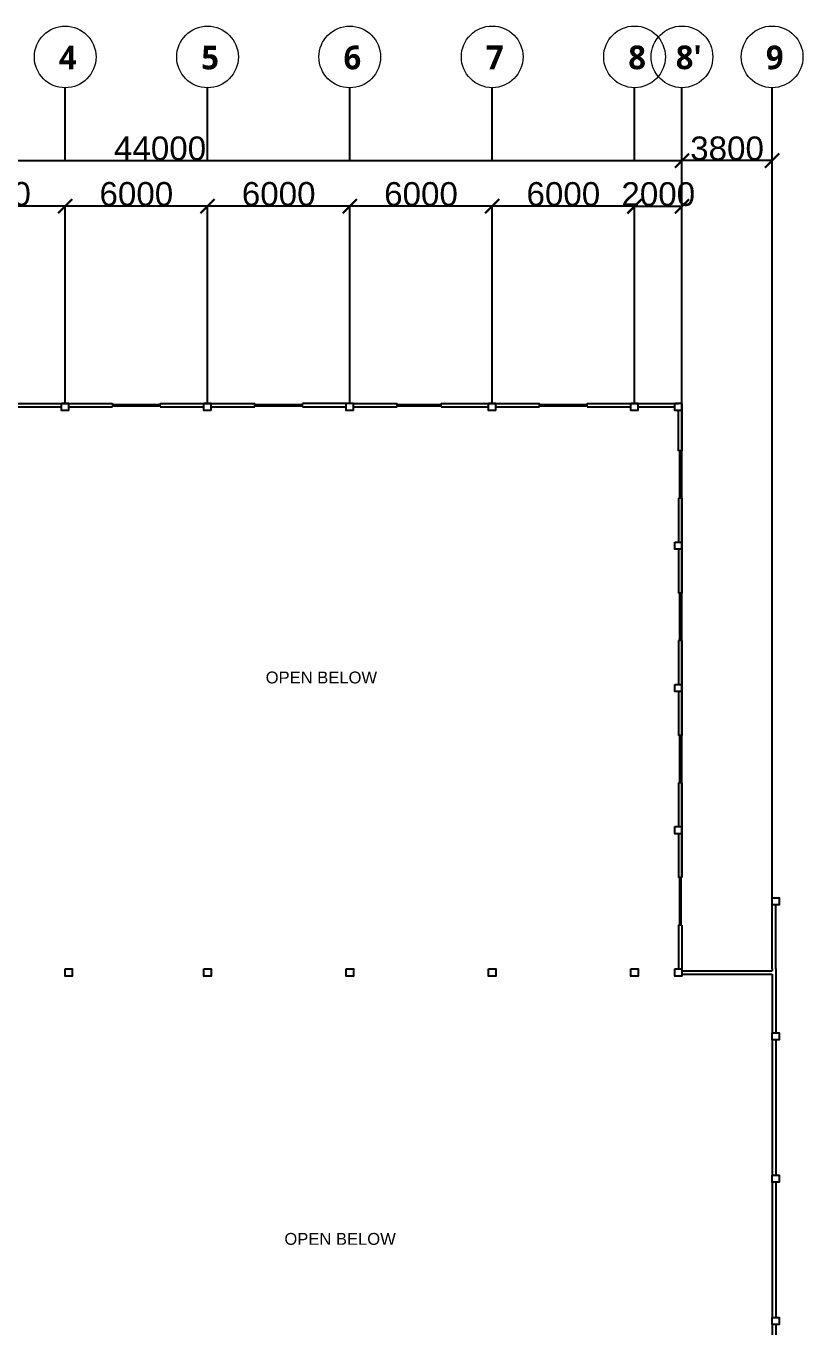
# Model space of a CAD drawing. Header units: millimetres. Extents: x 3339 to 2017737, y 4955 to 2748989.
# Drawn here: x 1215413 to 1248163, y 1398491 to 1453354 of the extents above; entities that cross this region are included whole.
import ezdxf

# ---------------------------------------------------------------- set-up
doc = ezdxf.new("R2010")
doc.units = ezdxf.units.MM
doc.header["$LTSCALE"] = 30
doc.layers.add('POSTE', color=50, linetype='Continuous')
doc.layers.add('S-GRID-IDEN', color=1, linetype='Continuous', lineweight=13)
doc.styles.add('Arial Narrow_1', font='ARIALN.TTF', dxfattribs={"height": 450})
doc.styles.get("Standard").update_dxf_attribs({"font": 'arial.ttf'})
doc.styles.add('style1', font='arial.ttf', dxfattribs={"height": 100})
doc.dimstyles.new('ISO-25', dxfattribs={"dimtxt": 1000, "dimasz": 600, "dimexe": 1.25, "dimexo": 0.625, "dimtad": 1, "dimtxsty": 'Standard', "dimblk": 'ARCHTICK', "dimcen": 2.5, "dimclrd": 4, "dimadec": 0, "dimazin": 0, "dimtfac": 1, "dimtmove": 0, "dimatfit": 3, "dimfxl": 1, "dimarcsym": 0})

# ---------------------------------------------------------------- blocks, each defined once
blk = doc.blocks.new('POSTE')
for p, q in [((300, 300), (0, 300)), ((300, 0), (300, 300)), ((300, 0), (300, 0))]:
    blk.add_line(p, q)
blk.add_lwpolyline([(300, 0), (0, 0), (0, 300)])
blk = doc.blocks.new('POSTE.COM')
at = {"layer": 'POSTE'}
blk.add_lwpolyline([(-300, 300), (0, 300), (0, 0), (-300, 0)], close=True, dxfattribs=at)
blk = doc.blocks.new('POSTE bot left')
at = {"layer": 'POSTE'}
blk.add_lwpolyline([(0, 300), (300, 300), (300, 0), (0, 0)], close=True, dxfattribs=at)
blk = doc.blocks.new('Poste 3')
at = {"layer": 'POSTE'}
blk.add_lwpolyline([(0, 0), (300, 0), (300, -300), (0, -300)], close=True, dxfattribs=at)
blk = doc.blocks.new('_ArchTick')
at = {"color": 0, "linetype": 'ByBlock', "const_width": 0.15}
blk.add_lwpolyline([(-0.5, -0.5), (0.5, 0.5)], dxfattribs=at)
blk = doc.blocks.new('*D88')
at = {"color": 0, "lineweight": -2, "transparency": 16777216}
for p, q in [((1211063, 1437592), (1211063, 1445758)), ((1217063, 1437442), (1217063, 1445758))]:
    blk.add_line(p, q, dxfattribs=at)
at = {"color": 4, "lineweight": -2, "transparency": 16777216}
blk.add_line((1217063, 1445757), (1211063, 1445757), dxfattribs=at)
at = {"layer": 'Defpoints', "color": 0, "transparency": 16777216}
for p in [(1211063, 1445757), (1211063, 1437591), (1217063, 1437441)]:
    blk.add_point(p, dxfattribs=at)
at = {"color": 4, "lineweight": -2, "transparency": 16777216, "xscale": 600, "yscale": 600, "zscale": 600, "rotation": 180}
blk.add_blockref('_ArchTick', (1211063, 1445757), dxfattribs=at)
at = {"color": 4, "lineweight": -2, "transparency": 16777216, "xscale": 600, "yscale": 600, "zscale": 600}
blk.add_blockref('_ArchTick', (1217063, 1445757), dxfattribs=at)
at = {"color": 0, "transparency": 16777216, "insert": (1214063, 1446268), "char_height": 1000, "attachment_point": 5}
blk.add_mtext('6000', dxfattribs=at)
blk = doc.blocks.new('*D89')
at = {"color": 0, "lineweight": -2, "transparency": 16777216}
for p, q in [((1217063, 1437592), (1217063, 1445758)), ((1223063, 1437442), (1223063, 1445758))]:
    blk.add_line(p, q, dxfattribs=at)
at = {"color": 4, "lineweight": -2, "transparency": 16777216}
blk.add_line((1223063, 1445757), (1217063, 1445757), dxfattribs=at)
at = {"layer": 'Defpoints', "color": 0, "transparency": 16777216}
for p in [(1217063, 1445757), (1217063, 1437591), (1223063, 1437441)]:
    blk.add_point(p, dxfattribs=at)
at = {"color": 4, "lineweight": -2, "transparency": 16777216, "xscale": 600, "yscale": 600, "zscale": 600, "rotation": 180}
blk.add_blockref('_ArchTick', (1217063, 1445757), dxfattribs=at)
at = {"color": 4, "lineweight": -2, "transparency": 16777216, "xscale": 600, "yscale": 600, "zscale": 600}
blk.add_blockref('_ArchTick', (1223063, 1445757), dxfattribs=at)
at = {"color": 0, "transparency": 16777216, "insert": (1220063, 1446268), "char_height": 1000, "attachment_point": 5}
blk.add_mtext('6000', dxfattribs=at)
blk = doc.blocks.new('*D90')
at = {"color": 0, "lineweight": -2, "transparency": 16777216}
for p, q in [((1223063, 1437592), (1223063, 1445758)), ((1229063, 1437442), (1229063, 1445758))]:
    blk.add_line(p, q, dxfattribs=at)
at = {"color": 4, "lineweight": -2, "transparency": 16777216}
blk.add_line((1229063, 1445757), (1223063, 1445757), dxfattribs=at)
at = {"layer": 'Defpoints', "color": 0, "transparency": 16777216}
for p in [(1223063, 1445757), (1223063, 1437591), (1229063, 1437441)]:
    blk.add_point(p, dxfattribs=at)
at = {"color": 4, "lineweight": -2, "transparency": 16777216, "xscale": 600, "yscale": 600, "zscale": 600, "rotation": 180}
blk.add_blockref('_ArchTick', (1223063, 1445757), dxfattribs=at)
at = {"color": 4, "lineweight": -2, "transparency": 16777216, "xscale": 600, "yscale": 600, "zscale": 600}
blk.add_blockref('_ArchTick', (1229063, 1445757), dxfattribs=at)
at = {"color": 0, "transparency": 16777216, "insert": (1226063, 1446268), "char_height": 1000, "attachment_point": 5}
blk.add_mtext('6000', dxfattribs=at)
blk = doc.blocks.new('*D91')
at = {"color": 0, "lineweight": -2, "transparency": 16777216}
for p, q in [((1229063, 1437592), (1229063, 1445754)), ((1235063, 1437442), (1235063, 1445754))]:
    blk.add_line(p, q, dxfattribs=at)
at = {"color": 4, "lineweight": -2, "transparency": 16777216}
blk.add_line((1235063, 1445753), (1229063, 1445753), dxfattribs=at)
at = {"layer": 'Defpoints', "color": 0, "transparency": 16777216}
for p in [(1229063, 1445753), (1229063, 1437591), (1235063, 1437441)]:
    blk.add_point(p, dxfattribs=at)
at = {"color": 4, "lineweight": -2, "transparency": 16777216, "xscale": 600, "yscale": 600, "zscale": 600, "rotation": 180}
blk.add_blockref('_ArchTick', (1229063, 1445753), dxfattribs=at)
at = {"color": 4, "lineweight": -2, "transparency": 16777216, "xscale": 600, "yscale": 600, "zscale": 600}
blk.add_blockref('_ArchTick', (1235063, 1445753), dxfattribs=at)
at = {"color": 0, "transparency": 16777216, "insert": (1232063, 1446264), "char_height": 1000, "attachment_point": 5}
blk.add_mtext('6000', dxfattribs=at)
blk = doc.blocks.new('*D92')
at = {"color": 0, "lineweight": -2, "transparency": 16777216}
for p, q in [((1235063, 1437592), (1235063, 1445754)), ((1241063, 1437442), (1241063, 1445754))]:
    blk.add_line(p, q, dxfattribs=at)
at = {"color": 4, "lineweight": -2, "transparency": 16777216}
blk.add_line((1241063, 1445753), (1235063, 1445753), dxfattribs=at)
at = {"layer": 'Defpoints', "color": 0, "transparency": 16777216}
for p in [(1235063, 1445753), (1235063, 1437591), (1241063, 1437441)]:
    blk.add_point(p, dxfattribs=at)
at = {"color": 4, "lineweight": -2, "transparency": 16777216, "xscale": 600, "yscale": 600, "zscale": 600, "rotation": 180}
blk.add_blockref('_ArchTick', (1235063, 1445753), dxfattribs=at)
at = {"color": 4, "lineweight": -2, "transparency": 16777216, "xscale": 600, "yscale": 600, "zscale": 600}
blk.add_blockref('_ArchTick', (1241063, 1445753), dxfattribs=at)
at = {"color": 0, "transparency": 16777216, "insert": (1238063, 1446264), "char_height": 1000, "attachment_point": 5}
blk.add_mtext('6000', dxfattribs=at)
blk = doc.blocks.new('*D93')
at = {"color": 0, "lineweight": -2, "transparency": 16777216}
for p, q in [((1241063, 1437592), (1241063, 1445750)), ((1243063, 1437442), (1243063, 1445750))]:
    blk.add_line(p, q, dxfattribs=at)
at = {"color": 4, "lineweight": -2, "transparency": 16777216}
blk.add_line((1243063, 1445749), (1241063, 1445749), dxfattribs=at)
at = {"layer": 'Defpoints', "color": 0, "transparency": 16777216}
for p in [(1241063, 1445749), (1241063, 1437591), (1243063, 1437441)]:
    blk.add_point(p, dxfattribs=at)
at = {"color": 4, "lineweight": -2, "transparency": 16777216, "xscale": 600, "yscale": 600, "zscale": 600, "rotation": 180}
blk.add_blockref('_ArchTick', (1241063, 1445749), dxfattribs=at)
at = {"color": 4, "lineweight": -2, "transparency": 16777216, "xscale": 600, "yscale": 600, "zscale": 600}
blk.add_blockref('_ArchTick', (1243063, 1445749), dxfattribs=at)
at = {"color": 0, "transparency": 16777216, "insert": (1242063, 1446260), "char_height": 1000, "attachment_point": 5}
blk.add_mtext('2000', dxfattribs=at)
blk = doc.blocks.new('*D86')
at = {"color": 0, "lineweight": -2, "transparency": 16777216}
for p, q in [((1199063, 1437442), (1199063, 1447679)), ((1243063, 1437442), (1243063, 1447679))]:
    blk.add_line(p, q, dxfattribs=at)
at = {"color": 4, "lineweight": -2, "transparency": 16777216}
blk.add_line((1199063, 1447677), (1243063, 1447677), dxfattribs=at)
at = {"layer": 'Defpoints', "color": 0, "transparency": 16777216}
for p in [(1243063, 1447677), (1199063, 1437441), (1243063, 1437441)]:
    blk.add_point(p, dxfattribs=at)
at = {"color": 4, "lineweight": -2, "transparency": 16777216, "xscale": 600, "yscale": 600, "zscale": 600, "rotation": 180}
blk.add_blockref('_ArchTick', (1199063, 1447677), dxfattribs=at)
at = {"color": 4, "lineweight": -2, "transparency": 16777216, "xscale": 600, "yscale": 600, "zscale": 600}
blk.add_blockref('_ArchTick', (1243063, 1447677), dxfattribs=at)
at = {"color": 0, "transparency": 16777216, "insert": (1221063, 1448188), "char_height": 1000, "attachment_point": 5}
blk.add_mtext('44000', dxfattribs=at)
blk = doc.blocks.new('*D104')
at = {"color": 0, "lineweight": -2, "transparency": 16777216}
for p, q in [((1243063, 1417442), (1243063, 1447677)), ((1246863, 1417801), (1246863, 1447677))]:
    blk.add_line(p, q, dxfattribs=at)
at = {"color": 4, "lineweight": -2, "transparency": 16777216}
blk.add_line((1246863, 1447676), (1243063, 1447676), dxfattribs=at)
at = {"layer": 'Defpoints', "color": 0, "transparency": 16777216}
for p in [(1243063, 1447676), (1246863, 1417800), (1243063, 1417441)]:
    blk.add_point(p, dxfattribs=at)
at = {"color": 4, "lineweight": -2, "transparency": 16777216, "xscale": 600, "yscale": 600, "zscale": 600, "rotation": 180}
blk.add_blockref('_ArchTick', (1243063, 1447676), dxfattribs=at)
at = {"color": 4, "lineweight": -2, "transparency": 16777216, "xscale": 600, "yscale": 600, "zscale": 600}
blk.add_blockref('_ArchTick', (1246863, 1447676), dxfattribs=at)
at = {"color": 0, "transparency": 16777216, "insert": (1244963, 1448188), "char_height": 1000, "attachment_point": 5}
blk.add_mtext('3800', dxfattribs=at)
blk = doc.blocks.new('Grid - M_Grid Head - Circle-24584-A - GROUND FLOOR PLAN')
at = {"layer": 'S-GRID-IDEN'}
blk.add_circle((0, 0), 6.5, dxfattribs=at)

msp = doc.modelspace()

# ---------------------------------------------------------------- linework, layer by layer
for p, q in [((1217063.021, 1447678.518), (1217063.021, 1450750.277)), ((1223063.021, 1447678.518), (1223063.021, 1450749.027)), ((1229059.271, 1447678.518), (1229059.271, 1450749.027)), ((1235063.021, 1447678.518), (1235063.021, 1450754.027)), ((1241063.021, 1447678.518), (1241063.021, 1450754.027)), ((1243063.021, 1447678.518), (1243063.021, 1450754.027)), ((1246863.02, 1447677.268), (1246863.02, 1450754.027)), ((1243063.021, 1447678.518), (1243063.021, 1447679.768)), ((1215063.021, 1437441.359), (1218913.67, 1437441.359)), ((1217213.021, 1437441.359), (1219063.021, 1437441.359)), ((1217213.021, 1437441.359), (1219063.021, 1437441.359)), ((1218913.67, 1437441.359), (1219060.269, 1437441.359)), ((1219063.021, 1437441.359), (1219063.021, 1437291.359)), ((1221063.021, 1437441.359), (1225063.021, 1437441.359)), ((1221063.021, 1437291.359), (1221063.021, 1437441.359)), ((1225063.021, 1437291.359), (1225063.021, 1437441.359)), ((1227063.021, 1437291.359), (1227063.021, 1437441.359)), ((1228913.021, 1437441.182), (1227063.021, 1437441.182)), ((1229213.021, 1437441.182), (1231063.021, 1437441.182)), ((1231063.021, 1437291.27), (1231063.021, 1437441.359)), ((1232913.67, 1437441.359), (1236913.67, 1437441.359)), ((1232913.67, 1437441.317), (1232913.67, 1437441.359)), ((1232913.67, 1437291.317), (1232913.67, 1437441.317)), ((1236913.67, 1437441.359), (1236913.67, 1437441.494)), ((1236913.67, 1437441.494), (1237063.021, 1437441.494)), ((1237063.021, 1437291.359), (1237063.021, 1437441.494)), ((1239063.021, 1437441.359), (1242913.021, 1437441.359)), ((1239063.021, 1437291.359), (1239063.021, 1437441.359)), ((1243063.021, 1437441.359), (1243063.021, 1435441.359)), ((1215063.021, 1437291.359), (1216913.021, 1437291.359)), ((1217213.021, 1437291.359), (1218913.67, 1437291.359)), ((1218913.67, 1437291.359), (1219063.021, 1437291.359)), ((1219063.021, 1437392.038), (1221063.021, 1437392.038)), ((1219063.021, 1437342.038), (1221063.021, 1437342.038)), ((1221063.021, 1437291.359), (1222913.021, 1437291.359)), ((1223213.021, 1437291.359), (1225063.021, 1437291.359)), ((1225063.021, 1437391.359), (1227063.021, 1437391.359)), ((1225063.021, 1437341.359), (1227063.021, 1437341.359)), ((1227063.021, 1437291.359), (1228913.021, 1437291.359)), ((1229213.021, 1437291.359), (1230913.67, 1437291.359)), ((1230913.67, 1437291.317), (1230913.67, 1437291.359)), ((1230913.67, 1437291.317), (1231063.021, 1437291.27)), ((1231063.021, 1437391.315), (1232913.67, 1437391.315)), ((1231063.021, 1437341.315), (1232913.67, 1437341.315)), ((1232913.67, 1437291.359), (1234913.021, 1437291.359)), ((1235213.021, 1437291.359), (1237063.021, 1437291.359)), ((1237063.021, 1437341.426), (1239063.021, 1437341.359)), ((1237063.022, 1437391.426), (1239063.022, 1437391.359)), ((1239063.021, 1437291.359), (1240913.021, 1437291.359)), ((1241213.021, 1437291.359), (1242610.999, 1437291.359)), ((1242610.999, 1437291.359), (1242613.021, 1437291.359)), ((1242613.021, 1437291.359), (1242763.021, 1437291.359)), ((1242913.021, 1435441.359), (1242913.021, 1437141.359)), ((1243063.021, 1437291.359), (1243063.021, 1435441.359)), ((1243063.021, 1435441.359), (1242913.021, 1435441.359)), ((1242963.021, 1435441.359), (1242963.021, 1433441.359)), ((1243013.021, 1435441.359), (1243013.021, 1433441.359)), ((1242913.021, 1433441.359), (1242913.021, 1431591.359)), ((1243063.021, 1433441.359), (1242913.021, 1433441.359)), ((1243063.021, 1433441.359), (1243063.021, 1429441.359)), ((1243063.021, 1431441.359), (1243063.021, 1433441.359)), ((1242913.021, 1431291.359), (1242913.021, 1429441.359)), ((1243063.021, 1429441.359), (1242913.021, 1429441.359)), ((1242963.021, 1429441.359), (1242963.021, 1427441.359)), ((1243013.021, 1429441.359), (1243013.021, 1427441.359)), ((1242913.021, 1427441.359), (1242913.021, 1425591.359)), ((1243063.021, 1427441.359), (1242913.021, 1427441.359)), ((1243063.021, 1427441.359), (1243063.021, 1423441.359)), ((1242913.021, 1425291.359), (1242913.021, 1423441.359)), ((1243063.021, 1423441.359), (1242913.021, 1423441.359)), ((1242963.021, 1423441.359), (1242963.021, 1421441.359)), ((1243013.021, 1423441.359), (1243013.021, 1421441.359)), ((1242913.021, 1421441.359), (1242913.021, 1419591.359)), ((1243063.021, 1421441.359), (1242913.021, 1421441.359)), ((1243063.021, 1421441.359), (1243063.021, 1417441.359)), ((1242913.021, 1419291.359), (1242913.021, 1417441.359)), ((1246863.02, 1416594.075), (1246863.02, 1417858.187)), ((1243063.021, 1417441.359), (1242913.021, 1417441.359)), ((1242963.021, 1417441.359), (1242963.021, 1415441.359)), ((1243013.021, 1417441.359), (1243013.021, 1415441.359)), ((1246863.021, 1413591.359), (1246863.021, 1416294.075)), ((1247013.021, 1413591.359), (1247013.021, 1416294.075)), ((1242913.021, 1415441.359), (1242913.021, 1413591.359)), ((1243063.021, 1415441.359), (1242913.021, 1415441.359)), ((1243063.021, 1415441.359), (1243063.021, 1413591.359)), ((1242913.021, 1413591.359), (1243063.021, 1413591.359)), ((1243063.021, 1413516.359), (1246563.021, 1413516.359)), ((1243063.021, 1413366.359), (1246563.021, 1413366.359)), ((1246563.021, 1413516.359), (1246713.021, 1413516.359)), ((1246563.021, 1413366.359), (1246713.021, 1413366.359)), ((1246713.021, 1413516.359), (1246863.021, 1413516.359)), ((1246713.021, 1413366.359), (1246863.021, 1413366.359)), ((1246863.021, 1413591.359), (1246863.021, 1413516.359)), ((1246863.021, 1413366.359), (1246863.021, 1410894.075)), ((1247013.021, 1413591.359), (1247013.021, 1413441.359)), ((1247013.021, 1413441.359), (1247013.021, 1410894.075)), ((1246863.021, 1410594.075), (1246863.021, 1404894.075)), ((1247013.021, 1410594.075), (1247013.021, 1404894.075)), ((1246863.021, 1404594.075), (1246863.021, 1398894.075)), ((1247013.021, 1404594.075), (1247013.021, 1398894.075)), ((1246863.021, 1398594.075), (1246863.021, 1392894.075)), ((1247013.021, 1398594.075), (1247013.021, 1392894.075))]:
    msp.add_line(p, q)
at = {"color": 4}
msp.add_line((1199063.021, 1447678.518), (1243063.021, 1447678.518), dxfattribs=at)
at = {"layer": 'POSTE'}
for p, q in [((1241213.021, 1437140.192), (1241213.021, 1437140.192)), ((1217063.021, 1413591.359), (1217363.021, 1413591.359)), ((1222913.021, 1413591.359), (1223213.021, 1413591.359)), ((1228913.021, 1413591.359), (1229213.021, 1413591.359)), ((1234913.021, 1413591.359), (1235213.021, 1413591.359))]:
    msp.add_line(p, q, dxfattribs=at)

# ---------------------------------------------------------------- block references
at = {"color": 4, "xscale": 600, "yscale": 600, "zscale": 600}
msp.add_blockref('_ArchTick', (1243063.021, 1447678.518), dxfattribs=at)
at = {"layer": 'POSTE'}
for name, p in [('POSTE', (1216913.021, 1437141.359)), ('POSTE', (1222913.021, 1437141.359)), ('POSTE', (1228913.021, 1437141.182)), ('POSTE', (1234913.021, 1437141.359)), ('POSTE', (1240913.021, 1437141.359)), ('POSTE', (1242763.021, 1437141.359)), ('POSTE bot left', (1242763.021, 1431291.359)), ('POSTE bot left', (1242763.021, 1425291.359)), ('POSTE bot left', (1242763.021, 1419291.359)), ('POSTE.COM', (1247163.02, 1416294.075)), ('Poste 3', (1217063.021, 1413591.359)), ('Poste 3', (1222913.021, 1413591.359)), ('Poste 3', (1228913.021, 1413591.359)), ('Poste 3', (1234913.021, 1413591.359)), ('Poste 3', (1240913.021, 1413591.359)), ('POSTE bot left', (1242763.021, 1413291.359)), ('POSTE.COM', (1247163.021, 1410594.075)), ('POSTE.COM', (1247163.02, 1404594.075)), ('POSTE.COM', (1247163.021, 1398594.075))]:
    msp.add_blockref(name, p, dxfattribs=at)
at = {"layer": 'S-GRID-IDEN', "xscale": 199.9999999999999, "yscale": 199.9999999999999, "zscale": 199.9999999999999}
for p in [(1217063.021, 1452050.277), (1223063.021, 1452049.027), (1229059.271, 1452049.027), (1235063.021, 1452054.027), (1241063.021, 1452054.027), (1243063.021, 1452054.027), (1246863.02, 1452054.027)]:
    msp.add_blockref('Grid - M_Grid Head - Circle-24584-A - GROUND FLOOR PLAN', p, dxfattribs=at)

# ---------------------------------------------------------------- texts
at = {"char_height": 500, "attachment_point": 1, "style": 'style1'}
for insert in [(1225515.378, 1426131.25), (1226303.907, 1402456.024)]:
    msp.add_mtext_dynamic_manual_height_columns('OPEN BELOW', width=11234.57091, gutter_width=500, heights=[0], dxfattribs=dict(at, insert=insert))
at = {"layer": 'S-GRID-IDEN', "char_height": 1000, "width": 849.78875, "attachment_point": 1, "style": 'Arial Narrow_1'}
for s, insert in [('{\\f@Malgun Gothic|b1|i0|c0|p34;4}', (1216801.222, 1452528.831)), ('{\\f@Malgun Gothic|b1|i0|c0|p34;5}', (1222801.222, 1452527.581)), ('{\\f@Malgun Gothic|b1|i0|c0|p34;6}', (1228797.472, 1452527.581)), ('{\\f@Malgun Gothic|b1|i0|c0|p34;7}', (1234801.222, 1452532.581)), ('{\\f@Malgun Gothic|b1|i0|c0|p34;8}', (1240801.222, 1452532.581)), ("{\\f@Malgun Gothic|b1|i0|c0|p34;8'}", (1242801.222, 1452532.581)), ('{\\f@Malgun Gothic|b1|i0|c0|p34;9}', (1246601.221, 1452532.581))]:
    msp.add_mtext(s, dxfattribs=dict(at, insert=insert))

# ---------------------------------------------------------------- dimensions: what is measured, and where the dimension line sits
for base, p1, p2, picture, middle in [((1243063.021, 1447677.268), (1199063.021, 1437441.359), (1243063.021, 1437441.359), '*D86', (1221063.021, 1448188.466)), ((1243063.021, 1447676.018), (1246863.02, 1417800.031), (1243063.021, 1417441.359), '*D104', (1244963.021, 1448187.557)), ((1211063.021, 1445756.527), (1217063.021, 1437441.359), (1211063.021, 1437591.359), '*D88', (1214063.021, 1446267.725)), ((1217063.021, 1445756.527), (1223063.021, 1437441.359), (1217063.021, 1437591.359), '*D89', (1220063.021, 1446267.725)), ((1223063.021, 1445756.527), (1229063.021, 1437441.182), (1223063.021, 1437591.359), '*D90', (1226063.021, 1446267.725)), ((1229063.021, 1445752.777), (1235063.021, 1437441.359), (1229063.021, 1437591.359), '*D91', (1232063.021, 1446263.975)), ((1235063.021, 1445752.777), (1241063.021, 1437441.359), (1235063.021, 1437591.359), '*D92', (1238063.021, 1446263.975))]:
    dim = msp.add_linear_dim(base=base, p1=p1, p2=p2, dimstyle='ISO-25')
    dim.commit()
    dim.dimension.update_dxf_attribs({"geometry": picture, "text_midpoint": middle})
dim = msp.add_linear_dim(base=(1241063.021, 1445749.027), p1=(1243063.021, 1437441.359), p2=(1241063.021, 1437591.359), dimstyle='ISO-25')
dim.commit()
dim.dimension.update_dxf_attribs({"geometry": '*D93', "text_midpoint": (1242063.021, 1445749.027), "dimtype": 160})

doc.saveas('drawing.dxf')
